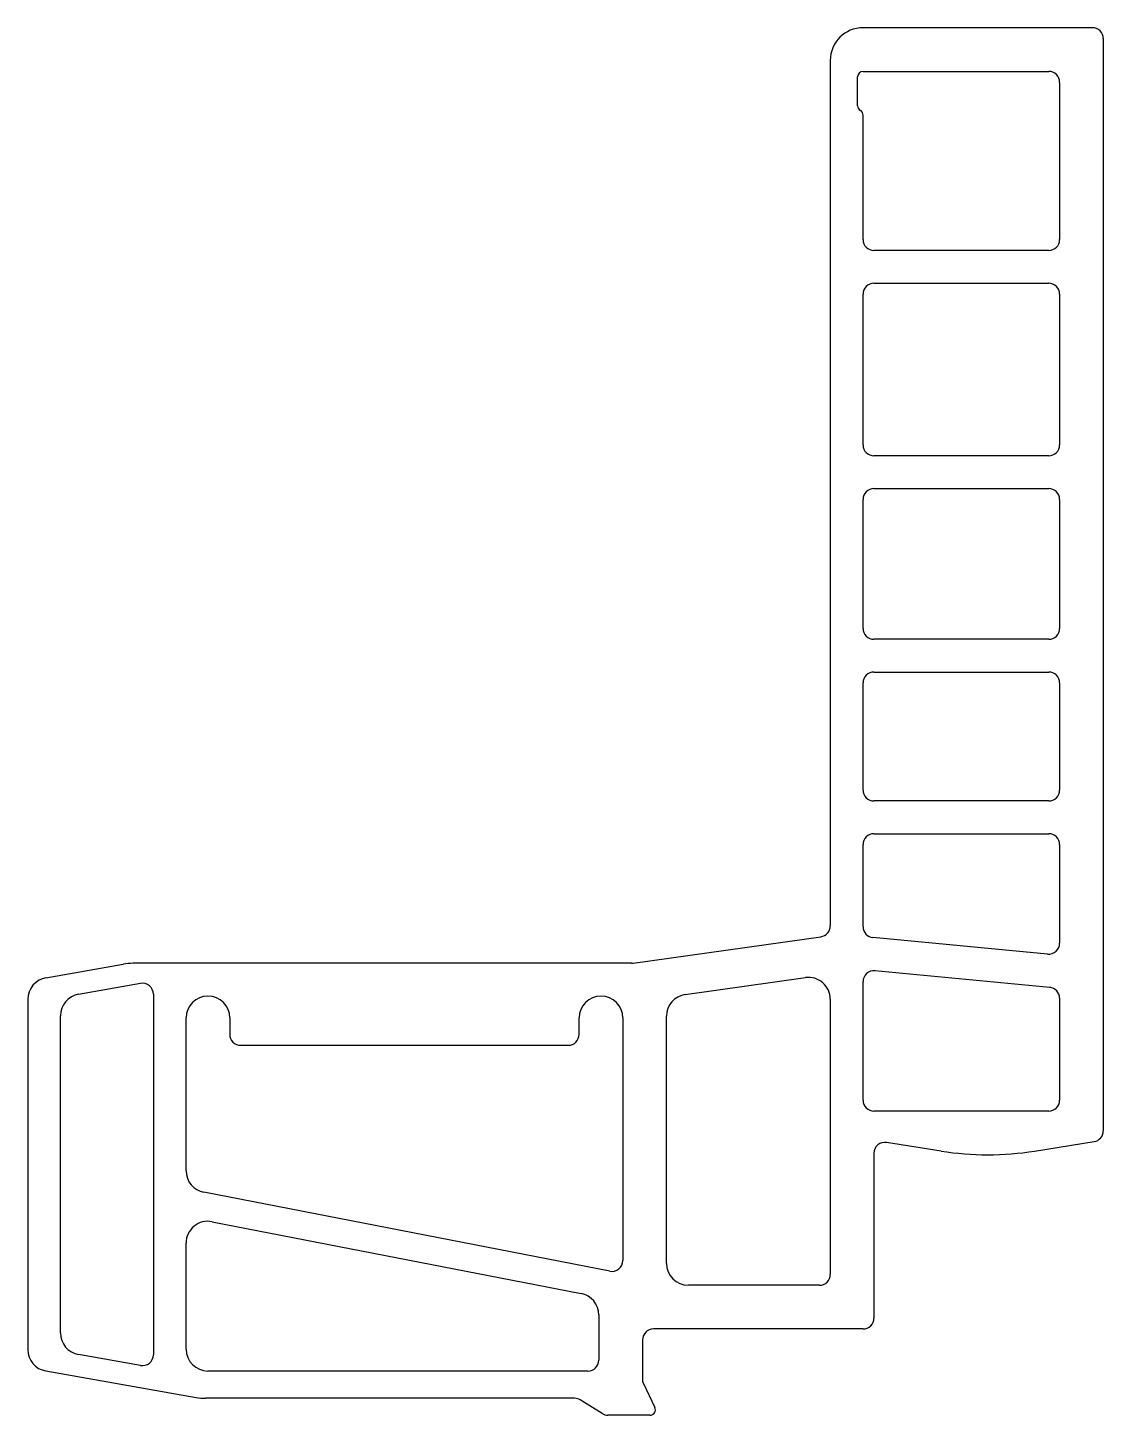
# Model space of a CAD drawing. Extents: x 1740 to 1838, y 2042 to 2169.
import ezdxf

# ---------------------------------------------------------------- set-up
doc = ezdxf.new("R2010")
doc.units = 0
doc.layers.get('0').update_dxf_attribs({"linetype": 'CONTINUOUS'})

msp = doc.modelspace()

# ---------------------------------------------------------------- linework, layer by layer
for p, q in [((1837.42, 2169.34), (1816.42, 2169.34)), ((1838.42, 2168.34), (1838.42, 2068.33)), ((1813.42, 2166.34), (1813.42, 2087.09)), ((1816.42, 2165.34), (1833.42, 2165.34)), ((1815.92, 2162.2), (1815.92, 2164.84)), ((1834.42, 2164.34), (1834.42, 2149.94)), ((1816.42, 2149.94), (1816.42, 2161.34)), ((1833.42, 2148.94), (1817.42, 2148.94)), ((1817.42, 2145.94), (1833.42, 2145.94)), ((1816.42, 2131.14), (1816.42, 2144.94)), ((1834.42, 2144.94), (1834.42, 2131.14)), ((1833.42, 2130.14), (1817.42, 2130.14)), ((1817.42, 2127.14), (1833.42, 2127.14)), ((1816.42, 2114.34), (1816.42, 2126.14)), ((1834.42, 2126.14), (1834.42, 2114.34)), ((1833.42, 2113.34), (1817.42, 2113.34)), ((1817.42, 2110.34), (1833.42, 2110.34)), ((1816.42, 2099.54), (1816.42, 2109.34)), ((1834.42, 2109.34), (1834.42, 2099.54)), ((1833.42, 2098.54), (1817.42, 2098.54)), ((1817.42, 2095.54), (1833.42, 2095.54)), ((1816.42, 2087.02), (1816.42, 2094.54)), ((1834.42, 2094.54), (1834.42, 2085.51)), ((1795.36, 2083.68), (1812.56, 2086.09)), ((1833.32, 2084.51), (1817.32, 2086.03)), ((1795.22, 2083.67), (1749.54, 2083.67)), ((1741.57, 2082.34), (1748.67, 2083.59)), ((1800.14, 2080.82), (1811.14, 2082.36)), ((1817.51, 2083), (1833.51, 2081.48)), ((1744.57, 2080.84), (1750.24, 2081.84)), ((1816.42, 2071.14), (1816.42, 2082)), ((1739.92, 2080.37), (1739.92, 2048.31)), ((1751.42, 2080.85), (1751.42, 2047.83)), ((1813.42, 2080.38), (1813.42, 2055.19)), ((1834.42, 2080.48), (1834.42, 2071.14)), ((1742.92, 2049.82), (1742.92, 2078.87)), ((1754.42, 2064.67), (1754.42, 2078.67)), ((1758.42, 2078.67), (1758.42, 2077.17)), ((1790.42, 2077.17), (1790.42, 2078.67)), ((1794.42, 2078.67), (1794.42, 2056.46)), ((1798.42, 2056.19), (1798.42, 2078.83)), ((1759.42, 2076.17), (1789.42, 2076.17)), ((1833.42, 2070.14), (1817.42, 2070.14)), ((1823.57, 2066.48), (1818.57, 2067.27)), ((1832.12, 2066.48), (1837.57, 2067.34)), ((1817.42, 2066.28), (1817.42, 2051.19)), ((1793.23, 2055.48), (1756.04, 2062.71)), ((1756.8, 2060.01), (1790.6, 2053.44)), ((1754.42, 2048.34), (1754.42, 2058.05)), ((1812.42, 2054.19), (1800.42, 2054.19)), ((1792.22, 2051.48), (1792.22, 2047.34)), ((1816.42, 2050.19), (1797.22, 2050.19)), ((1796.22, 2049.19), (1796.22, 2045.47)), ((1750.24, 2046.85), (1744.57, 2047.85)), ((1741.57, 2046.35), (1755.35, 2043.91)), ((1791.22, 2046.34), (1756.42, 2046.34)), ((1796.27, 2045.25), (1797.35, 2043)), ((1789.99, 2043.84), (1756.22, 2043.84)), ((1792.53, 2042.44), (1790.52, 2043.69)), ((1796.9, 2042.29), (1793.05, 2042.29))]:
    msp.add_line(p, q)
for centre, radius, start, end in [((1816.42, 2166.34), 3, 90, 180), ((1837.42, 2168.34), 1, 0, 90), ((1816.42, 2164.84), 0.5, 90, 180), ((1833.42, 2164.34), 1, 0, 90), ((1816.42, 2162.2), 0.5, 180, 240), ((1815.92, 2161.34), 0.5, 0, 60), ((1817.42, 2149.94), 1, 180, 270), ((1833.42, 2149.94), 1, 270, 0), ((1817.42, 2144.94), 1, 90, 180), ((1833.42, 2144.94), 1, 0, 90), ((1817.42, 2131.14), 1, 180, 270), ((1833.42, 2131.14), 1, 270, 0), ((1817.42, 2126.14), 1, 90, 180), ((1833.42, 2126.14), 1, 0, 90), ((1817.42, 2114.34), 1, 180, 270), ((1833.42, 2114.34), 1, 270, 0), ((1817.42, 2109.34), 1, 90, 180), ((1833.42, 2109.34), 1, 0, 90), ((1817.42, 2099.54), 1, 180, 270), ((1833.42, 2099.54), 1, 270, 0), ((1817.42, 2094.54), 1, 90, 180), ((1833.42, 2094.54), 1, 0, 90), ((1812.42, 2087.09), 1, 278, 0), ((1817.42, 2087.02), 1, 180, 264.5798), ((1833.42, 2085.51), 1, 264.5798, 0), ((1749.54, 2078.67), 5, 90, 100), ((1795.22, 2084.67), 1, 270, 278), ((1811.42, 2080.38), 2, 0, 98), ((1817.42, 2082), 1, 84.5798, 180), ((1741.92, 2080.37), 2, 100, 180), ((1750.42, 2080.85), 1, 0, 100), ((1833.42, 2080.48), 1, 0, 84.5798), ((1744.92, 2078.87), 2, 100, 180), ((1756.42, 2078.67), 2, 0, 180), ((1792.42, 2078.67), 2, 0, 180), ((1800.42, 2078.83), 2, 98, 180), ((1759.42, 2077.17), 1, 180, 270), ((1789.42, 2077.17), 1, 270, 0), ((1817.42, 2071.14), 1, 180, 270), ((1833.42, 2071.14), 1, 270, 0), ((1818.42, 2066.28), 1, 80.9541, 180), ((1837.42, 2068.33), 1, 279.0459, 0), ((1827.84, 2093.35), 27.21, 260.9541, 270), ((1827.84, 2093.35), 27.21, 270, 279.0459), ((1756.42, 2064.67), 2, 180, 259), ((1756.42, 2058.05), 2, 79, 180), ((1793.42, 2056.46), 1, 259, 0), ((1800.42, 2056.19), 2, 180, 270), ((1812.42, 2055.19), 1, 270, 0), ((1790.22, 2051.48), 2, 0, 79), ((1816.42, 2051.19), 1, 270, 0), ((1744.92, 2049.82), 2, 180, 260), ((1797.22, 2049.19), 1, 90, 180), ((1741.92, 2048.31), 2, 180, 260), ((1756.42, 2048.34), 2, 180, 270), ((1750.42, 2047.83), 1, 260, 360), ((1791.22, 2047.34), 1, 270, 0), ((1796.72, 2045.47), 0.5, 180, 205.658), ((1756.22, 2048.84), 5, 260, 270), ((1789.99, 2042.84), 1, 58.1422, 90), ((1796.9, 2042.79), 0.5, 270, 25.658), ((1793.05, 2043.29), 1, 238.1422, 270)]:
    msp.add_arc(centre, radius, start, end)

doc.saveas('drawing.dxf')
